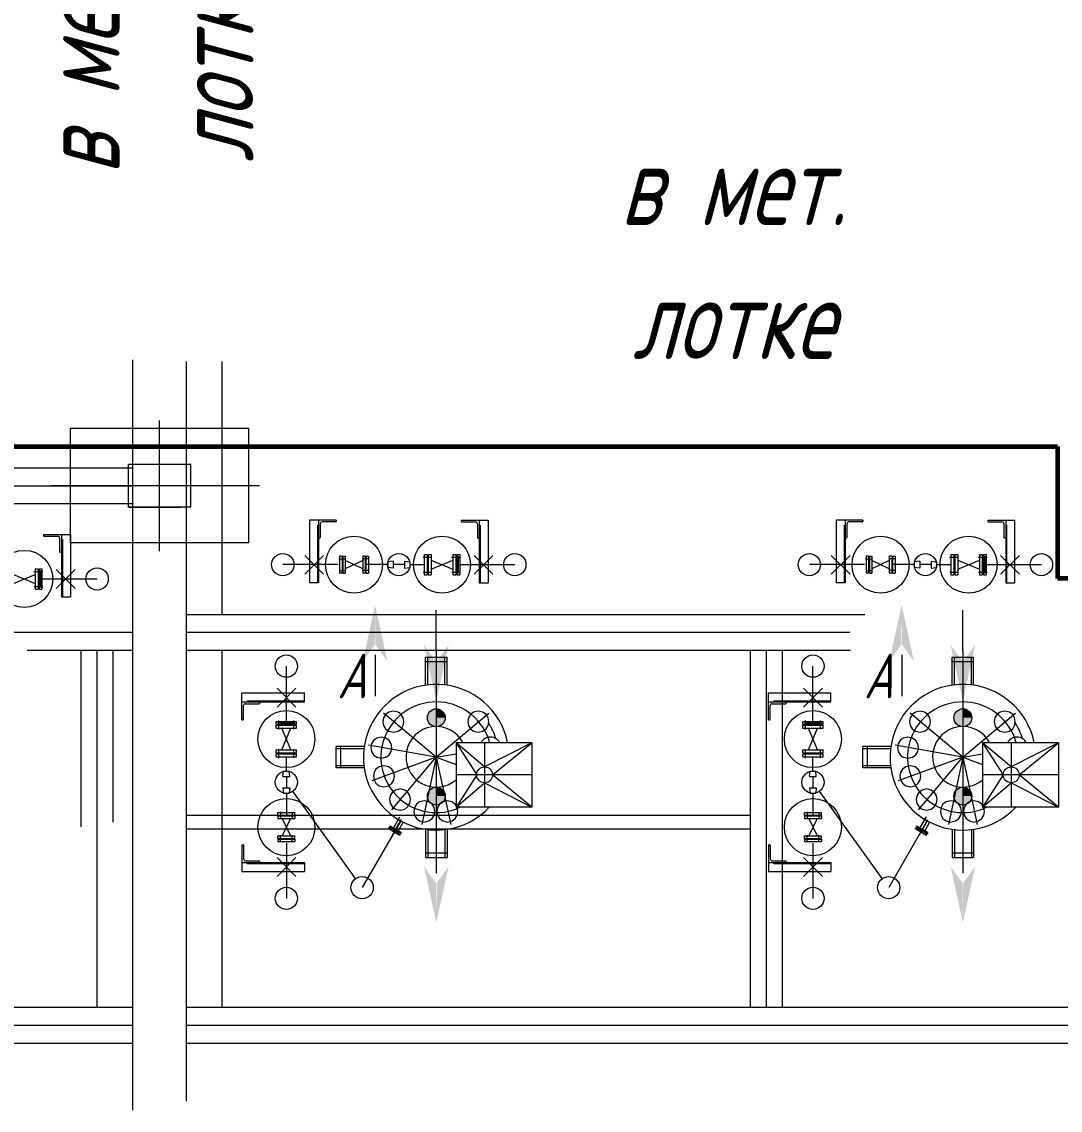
# Model space of a CAD drawing. Header units: millimetres. Extents: x 1337 to 8186, y 1899 to 5236.
# Drawn here: x 5928 to 6012.5, y 2579.3 to 2667.8 of the extents above; entities that cross this region are included whole.
import ezdxf

# ---------------------------------------------------------------- set-up
doc = ezdxf.new("R2010")
doc.units = ezdxf.units.MM
for name, color, linetype, lineweight in [('Линия связи (Вновь)', 3, 'Continuous', 60), ('Строительный', 251, 'Continuous', 13), ('Текст', 2, 'Continuous', 25)]:
    doc.layers.add(name, color=color, linetype=linetype, lineweight=lineweight)
doc.styles.add('Simplex', font='simplex.shx', dxfattribs={"width": 0.7, "oblique": 15})

# ---------------------------------------------------------------- blocks, each defined once
blk = doc.blocks.new('A$C0AA457AC')
at = {"layer": 'Строительный', "ltscale": 100}
h = blk.add_hatch(color=256, dxfattribs=at)
h.paths.add_polyline_path([(243.217, 240.948), (242.543, 240.008), (243.235, 243.164)])
h.paths.add_polyline_path([(243.235, 243.164), (243.926, 240.008), (243.252, 240.948)])
h = blk.add_hatch(color=256, dxfattribs=at)
h.paths.add_polyline_path([(272.717, 240.948), (272.043, 240.008), (272.735, 243.164)])
h.paths.add_polyline_path([(272.735, 243.164), (273.426, 240.008), (272.752, 240.948)])
h = blk.add_hatch(color=256, dxfattribs=at)
h.paths.add_polyline_path([(246.646, 240.001), (245.972, 240.94), (246.664, 237.784)])
h.paths.add_polyline_path([(246.664, 237.784), (247.355, 240.94), (246.681, 240.001)])
h = blk.add_hatch(color=256, dxfattribs=at)
h.paths.add_polyline_path([(276.146, 240.001), (275.472, 240.94), (276.164, 237.784)])
h.paths.add_polyline_path([(276.164, 237.784), (276.855, 240.94), (276.181, 240.001)])
for points in [[(246.163, 236.855, -0.414214), (246.663, 237.355), (246.663, 236.855), (247.163, 236.855, -1)], [(246.663, 237.355, -0.414214), (247.163, 236.855), (246.663, 236.855)], [(275.663, 236.855, -0.414214), (276.163, 237.355), (276.163, 236.855), (276.663, 236.855, -1)], [(276.163, 237.355, -0.414214), (276.663, 236.855), (276.163, 236.855)], [(246.163, 232.469, -0.414214), (246.663, 232.969), (246.663, 232.469), (247.163, 232.469, -1)], [(246.663, 232.969, -0.414214), (247.163, 232.469), (246.663, 232.469)], [(275.663, 232.469, -0.414214), (276.163, 232.969), (276.163, 232.469), (276.663, 232.469, -1)], [(276.163, 232.969, -0.414214), (276.663, 232.469), (276.163, 232.469)]]:
    blk.add_hatch(color=256, dxfattribs=at).paths.add_polyline_path(points)
h = blk.add_hatch(color=256, dxfattribs=at)
h.paths.add_polyline_path([(246.646, 227.596), (245.972, 228.536), (246.664, 225.38)])
h.paths.add_polyline_path([(246.664, 225.38), (247.355, 228.536), (246.681, 227.596)])
h = blk.add_hatch(color=256, dxfattribs=at)
h.paths.add_polyline_path([(276.146, 227.596), (275.472, 228.536), (276.164, 225.38)])
h.paths.add_polyline_path([(276.164, 225.38), (276.855, 228.536), (276.181, 227.596)])
for p, q in [((229.663, 214.879), (229.663, 256.891)), ((232.663, 215.386), (232.663, 256.797)), ((234.663, 242.643), (234.663, 256.797)), ((226.163, 246.643), (226.163, 253.043)), ((236.163, 253.043), (226.163, 253.043)), ((231.163, 246.178), (231.163, 253.506)), ((236.163, 246.643), (236.163, 253.043)), ((182.563, 250.843), (229.663, 250.843)), ((229.413, 248.643), (229.413, 251.043)), ((232.863, 251.043), (229.413, 251.043)), ((232.913, 251.043), (229.963, 251.043)), ((232.913, 248.643), (232.913, 251.043)), ((182.563, 249.843), (229.663, 249.843)), ((236.753, 249.843), (225.063, 249.843)), ((182.563, 248.843), (229.663, 248.843)), ((229.413, 248.643), (232.363, 248.643)), ((232.913, 248.643), (229.463, 248.643)), ((239.563, 247.918), (239.563, 244.418)), ((240.063, 247.918), (239.563, 247.918)), ((240.01, 247.632), (240.01, 244.418)), ((240.063, 247.918), (240.063, 246.918)), ((241.063, 247.918), (240.063, 247.918)), ((240.063, 247.632), (240.063, 244.418)), ((240.163, 247.708), (240.163, 246.954)), ((241.027, 247.818), (240.273, 247.818)), ((241.063, 247.918), (241.063, 247.854)), ((248.063, 247.918), (249.063, 247.918)), ((248.063, 247.918), (248.063, 247.854)), ((248.099, 247.818), (248.853, 247.818)), ((248.963, 247.708), (248.963, 246.954)), ((249.063, 247.918), (249.563, 247.918)), ((249.063, 247.918), (249.063, 246.918)), ((249.063, 247.632), (249.063, 244.418)), ((249.116, 247.632), (249.116, 244.418)), ((249.563, 247.918), (249.563, 244.418)), ((269.063, 247.918), (269.063, 244.418)), ((269.563, 247.918), (269.063, 247.918)), ((269.51, 247.632), (269.51, 244.418)), ((269.563, 247.918), (269.563, 246.918)), ((270.563, 247.918), (269.563, 247.918)), ((269.563, 247.632), (269.563, 244.418)), ((269.663, 247.708), (269.663, 246.954)), ((270.527, 247.818), (269.773, 247.818)), ((270.563, 247.918), (270.563, 247.854)), ((277.563, 247.918), (278.563, 247.918)), ((277.563, 247.918), (277.563, 247.854)), ((277.599, 247.818), (278.353, 247.818)), ((278.463, 247.708), (278.463, 246.954)), ((278.563, 247.918), (279.063, 247.918)), ((278.563, 247.918), (278.563, 246.918)), ((278.563, 247.632), (278.563, 244.418)), ((278.616, 247.632), (278.616, 244.418)), ((279.063, 247.918), (279.063, 244.418)), ((224.663, 247.117), (225.663, 247.117)), ((224.663, 247.117), (224.663, 247.053)), ((224.699, 247.017), (225.453, 247.017)), ((225.563, 246.907), (225.563, 246.153)), ((225.663, 247.117), (226.163, 247.117)), ((225.663, 247.117), (225.663, 246.117)), ((225.663, 246.831), (225.663, 243.617)), ((225.716, 246.831), (225.716, 243.617)), ((226.163, 247.117), (226.163, 243.617)), ((240.063, 246.918), (240.127, 246.918)), ((249.063, 246.918), (248.999, 246.918)), ((269.563, 246.918), (269.627, 246.918)), ((278.563, 246.918), (278.499, 246.918)), ((236.163, 246.643), (226.163, 246.643)), ((225.663, 246.117), (225.599, 246.117)), ((239.29, 244.887), (240.351, 245.948)), ((240.351, 244.887), (239.29, 245.948)), ((241.206, 245.751), (241.6, 245.751)), ((241.243, 245.901), (241.243, 244.951)), ((241.383, 245.901), (241.243, 245.901)), ((241.383, 245.901), (241.383, 244.951)), ((241.403, 245.661), (241.383, 245.661)), ((241.403, 245.661), (241.403, 245.191)), ((241.403, 245.661), (241.423, 245.661)), ((241.423, 245.901), (241.423, 244.951)), ((241.423, 245.901), (241.563, 245.901)), ((241.563, 245.901), (241.563, 244.951)), ((242.543, 245.191), (241.563, 245.661)), ((242.543, 245.661), (241.563, 245.191)), ((242.9, 245.751), (242.506, 245.751)), ((242.543, 245.901), (242.543, 244.951)), ((242.683, 245.901), (242.543, 245.901)), ((242.683, 245.901), (242.683, 244.951)), ((242.703, 245.661), (242.683, 245.661)), ((242.703, 245.661), (242.703, 245.191)), ((242.703, 245.661), (242.723, 245.661)), ((242.723, 245.901), (242.723, 244.951)), ((242.723, 245.901), (242.863, 245.901)), ((242.863, 245.901), (242.863, 244.951)), ((244.243, 245.616), (243.943, 245.586)), ((244.243, 245.616), (244.243, 245.236)), ((244.883, 245.616), (244.883, 245.236)), ((244.883, 245.616), (245.183, 245.586)), ((245.921, 245.851), (246.416, 245.851)), ((245.993, 246.001), (246.153, 246.001)), ((245.993, 246.001), (245.993, 244.851)), ((246.153, 246.001), (246.153, 244.851)), ((246.153, 245.796), (246.183, 245.766)), ((246.213, 245.796), (246.183, 245.766)), ((246.183, 245.766), (246.183, 245.086)), ((246.213, 246.001), (246.373, 246.001)), ((246.213, 246.001), (246.213, 244.851)), ((246.373, 246.001), (246.373, 244.851)), ((246.373, 245.676), (247.593, 245.176)), ((246.373, 245.176), (247.593, 245.676)), ((247.521, 245.851), (248.016, 245.851)), ((247.593, 246.001), (247.753, 246.001)), ((247.593, 246.001), (247.593, 244.851)), ((247.753, 246.001), (247.753, 244.851)), ((247.753, 245.796), (247.783, 245.766)), ((247.813, 245.796), (247.783, 245.766)), ((247.783, 245.766), (247.783, 245.086)), ((247.813, 246.001), (247.973, 246.001)), ((247.813, 246.001), (247.813, 244.851)), ((247.884, 245.901), (247.884, 244.951)), ((247.973, 246.001), (247.973, 244.851)), ((249.837, 244.887), (248.776, 245.948)), ((248.776, 244.887), (249.837, 245.948)), ((268.79, 244.887), (269.851, 245.948)), ((269.851, 244.887), (268.79, 245.948)), ((270.706, 245.751), (271.1, 245.751)), ((270.743, 245.901), (270.743, 244.951)), ((270.883, 245.901), (270.743, 245.901)), ((270.883, 245.901), (270.883, 244.951)), ((270.903, 245.661), (270.883, 245.661)), ((270.903, 245.661), (270.903, 245.191)), ((270.903, 245.661), (270.923, 245.661)), ((270.923, 245.901), (270.923, 244.951)), ((270.923, 245.901), (271.063, 245.901)), ((271.063, 245.901), (271.063, 244.951)), ((272.043, 245.191), (271.063, 245.661)), ((272.043, 245.661), (271.063, 245.191)), ((272.4, 245.751), (272.006, 245.751)), ((272.043, 245.901), (272.043, 244.951)), ((272.183, 245.901), (272.043, 245.901)), ((272.183, 245.901), (272.183, 244.951)), ((272.203, 245.661), (272.183, 245.661)), ((272.203, 245.661), (272.203, 245.191)), ((272.203, 245.661), (272.223, 245.661)), ((272.223, 245.901), (272.223, 244.951)), ((272.223, 245.901), (272.363, 245.901)), ((272.363, 245.901), (272.363, 244.951)), ((273.743, 245.616), (273.443, 245.586)), ((273.743, 245.616), (273.743, 245.236)), ((274.383, 245.616), (274.383, 245.236)), ((274.383, 245.616), (274.683, 245.586)), ((275.421, 245.851), (275.916, 245.851)), ((275.493, 246.001), (275.653, 246.001)), ((275.493, 246.001), (275.493, 244.851)), ((275.653, 246.001), (275.653, 244.851)), ((275.653, 245.796), (275.683, 245.766)), ((275.713, 245.796), (275.683, 245.766)), ((275.683, 245.766), (275.683, 245.086)), ((275.713, 246.001), (275.873, 246.001)), ((275.713, 246.001), (275.713, 244.851)), ((275.873, 246.001), (275.873, 244.851)), ((275.873, 245.676), (277.093, 245.176)), ((275.873, 245.176), (277.093, 245.676)), ((277.021, 245.851), (277.516, 245.851)), ((277.093, 246.001), (277.253, 246.001)), ((277.093, 246.001), (277.093, 244.851)), ((277.253, 246.001), (277.253, 244.851)), ((277.253, 245.796), (277.283, 245.766)), ((277.313, 245.796), (277.283, 245.766)), ((277.283, 245.766), (277.283, 245.086)), ((277.313, 246.001), (277.473, 246.001)), ((277.313, 246.001), (277.313, 244.851)), ((277.384, 245.901), (277.384, 244.951)), ((277.473, 246.001), (277.473, 244.851)), ((279.337, 244.887), (278.276, 245.948)), ((278.276, 244.887), (279.337, 245.948)), ((224.12, 245.05), (224.616, 245.05)), ((224.193, 245.2), (224.353, 245.2)), ((224.193, 245.2), (224.193, 244.05)), ((224.353, 245.2), (224.353, 244.05)), ((224.413, 245.2), (224.573, 245.2)), ((224.413, 245.2), (224.413, 244.05)), ((224.483, 245.1), (224.483, 244.15)), ((224.573, 245.2), (224.573, 244.05)), ((226.436, 244.087), (225.375, 245.147)), ((225.375, 244.087), (226.436, 245.147)), ((241.153, 245.426), (238.063, 245.426)), ((241.219, 245.101), (241.592, 245.101)), ((241.403, 245.191), (241.383, 245.191)), ((241.403, 245.191), (241.423, 245.191)), ((242.887, 245.101), (242.513, 245.101)), ((242.703, 245.191), (242.683, 245.191)), ((243.943, 245.426), (242.703, 245.426)), ((242.703, 245.191), (242.723, 245.191)), ((243.943, 245.586), (243.943, 245.266)), ((244.243, 245.236), (243.943, 245.266)), ((244.883, 245.426), (244.243, 245.426)), ((244.883, 245.236), (245.183, 245.266)), ((245.183, 245.586), (245.183, 245.266)), ((245.183, 245.426), (245.993, 245.426)), ((245.934, 245.001), (246.416, 245.001)), ((246.153, 245.056), (246.183, 245.086)), ((246.213, 245.056), (246.183, 245.086)), ((247.534, 245.001), (248.016, 245.001)), ((247.753, 245.056), (247.783, 245.086)), ((247.813, 245.056), (247.783, 245.086)), ((247.973, 245.426), (251.063, 245.426)), ((270.653, 245.426), (267.563, 245.426)), ((270.719, 245.101), (271.092, 245.101)), ((270.903, 245.191), (270.883, 245.191)), ((270.903, 245.191), (270.923, 245.191)), ((272.387, 245.101), (272.013, 245.101)), ((272.203, 245.191), (272.183, 245.191)), ((273.443, 245.426), (272.203, 245.426)), ((272.203, 245.191), (272.223, 245.191)), ((273.443, 245.586), (273.443, 245.266)), ((273.743, 245.236), (273.443, 245.266)), ((274.383, 245.426), (273.743, 245.426)), ((274.383, 245.236), (274.683, 245.266)), ((274.683, 245.586), (274.683, 245.266)), ((274.683, 245.426), (275.493, 245.426)), ((275.434, 245.001), (275.916, 245.001)), ((275.653, 245.056), (275.683, 245.086)), ((275.713, 245.056), (275.683, 245.086)), ((277.034, 245.001), (277.516, 245.001)), ((277.253, 245.056), (277.283, 245.086)), ((277.313, 245.056), (277.283, 245.086)), ((277.473, 245.426), (280.563, 245.426)), ((222.973, 244.875), (224.193, 244.375)), ((222.973, 244.375), (224.193, 244.875)), ((224.353, 244.995), (224.383, 244.965)), ((224.413, 244.995), (224.383, 244.965)), ((224.383, 244.965), (224.383, 244.285)), ((224.573, 244.625), (227.663, 244.625)), ((240.063, 244.418), (239.563, 244.418)), ((241.383, 244.951), (241.243, 244.951)), ((241.423, 244.951), (241.563, 244.951)), ((242.683, 244.951), (242.543, 244.951)), ((242.723, 244.951), (242.863, 244.951)), ((245.993, 244.851), (246.153, 244.851)), ((246.213, 244.851), (246.373, 244.851)), ((247.593, 244.851), (247.753, 244.851)), ((247.813, 244.851), (247.973, 244.851)), ((249.063, 244.418), (249.563, 244.418)), ((269.563, 244.418), (269.063, 244.418)), ((270.883, 244.951), (270.743, 244.951)), ((270.923, 244.951), (271.063, 244.951)), ((272.183, 244.951), (272.043, 244.951)), ((272.223, 244.951), (272.363, 244.951)), ((275.493, 244.851), (275.653, 244.851)), ((275.713, 244.851), (275.873, 244.851)), ((277.093, 244.851), (277.253, 244.851)), ((277.313, 244.851), (277.473, 244.851)), ((278.563, 244.418), (279.063, 244.418)), ((224.133, 244.2), (224.616, 244.2)), ((224.193, 244.05), (224.353, 244.05)), ((224.353, 244.255), (224.383, 244.285)), ((224.413, 244.255), (224.383, 244.285)), ((224.413, 244.05), (224.573, 244.05)), ((225.663, 243.617), (226.163, 243.617)), ((232.663, 242.643), (270.672, 242.643)), ((246.663, 240.579), (246.663, 242.887)), ((276.163, 240.579), (276.163, 242.887)), ((182.563, 241.643), (229.663, 241.643)), ((232.663, 241.643), (269.839, 241.643)), ((223.734, 240.643), (229.663, 240.643)), ((226.763, 230.738), (226.763, 240.643)), ((227.663, 220.643), (227.663, 240.643)), ((228.563, 231.016), (228.563, 240.643)), ((232.663, 240.643), (269.868, 240.643)), ((234.663, 220.643), (234.663, 240.643)), ((243.235, 240.369), (243.235, 238.061)), ((246.063, 238.679), (246.063, 240.253)), ((246.063, 240.253), (247.263, 240.253)), ((246.188, 238.679), (246.188, 240.253)), ((246.663, 240.579), (246.663, 228.499)), ((247.138, 238.679), (247.138, 240.253)), ((247.263, 238.679), (247.263, 240.253)), ((264.263, 220.643), (264.263, 240.643)), ((265.163, 220.643), (265.163, 240.643)), ((266.063, 220.643), (266.063, 240.643)), ((272.735, 240.369), (272.735, 238.061)), ((275.563, 238.679), (275.563, 240.253)), ((275.563, 240.253), (276.763, 240.253)), ((275.688, 238.679), (275.688, 240.253)), ((276.163, 240.579), (276.163, 228.499)), ((276.638, 238.679), (276.638, 240.253)), ((276.763, 238.679), (276.763, 240.253)), ((238.263, 236.653), (238.263, 239.743)), ((246.063, 240.003), (247.263, 240.003)), ((267.763, 236.653), (267.763, 239.743)), ((275.563, 240.003), (276.763, 240.003)), ((238.802, 238.516), (237.741, 237.455)), ((238.802, 237.455), (237.741, 238.516)), ((268.302, 238.516), (267.241, 237.455)), ((268.302, 237.455), (267.241, 238.516)), ((235.771, 238.243), (239.271, 238.243)), ((235.771, 237.743), (235.771, 238.243)), ((235.771, 237.743), (236.771, 237.743)), ((235.771, 236.743), (235.771, 237.743)), ((236.057, 237.796), (239.271, 237.796)), ((236.057, 237.743), (239.271, 237.743)), ((236.771, 237.743), (236.771, 237.679)), ((239.271, 237.743), (239.271, 238.243)), ((265.271, 238.243), (268.771, 238.243)), ((265.271, 237.743), (265.271, 238.243)), ((265.271, 237.743), (266.271, 237.743)), ((265.271, 236.743), (265.271, 237.743)), ((265.557, 237.796), (268.771, 237.796)), ((265.557, 237.743), (268.771, 237.743)), ((266.271, 237.743), (266.271, 237.679)), ((268.771, 237.743), (268.771, 238.243)), ((235.871, 236.779), (235.871, 237.533)), ((235.981, 237.643), (236.735, 237.643)), ((246.663, 234.643), (243.714, 237.118)), ((246.663, 234.643), (249.613, 237.118)), ((265.371, 236.779), (265.371, 237.533)), ((265.481, 237.643), (266.235, 237.643)), ((276.163, 234.643), (273.214, 237.118)), ((276.163, 234.643), (279.113, 237.118)), ((235.771, 236.743), (235.835, 236.743)), ((237.688, 236.493), (237.688, 236.653)), ((237.688, 236.653), (238.838, 236.653)), ((237.688, 236.493), (238.838, 236.493)), ((237.788, 236.564), (238.738, 236.564)), ((237.838, 236.2), (237.838, 236.696)), ((237.893, 236.493), (237.923, 236.463)), ((238.633, 236.493), (238.603, 236.463)), ((238.688, 236.213), (238.688, 236.696)), ((238.838, 236.493), (238.838, 236.653)), ((265.271, 236.743), (265.335, 236.743)), ((267.188, 236.493), (267.188, 236.653)), ((267.188, 236.653), (268.338, 236.653)), ((267.188, 236.493), (268.338, 236.493)), ((267.288, 236.564), (268.238, 236.564)), ((267.338, 236.2), (267.338, 236.696)), ((267.393, 236.493), (267.423, 236.463)), ((268.133, 236.493), (268.103, 236.463)), ((268.188, 236.213), (268.188, 236.696)), ((268.338, 236.493), (268.338, 236.653)), ((237.688, 236.273), (237.688, 236.433)), ((237.688, 236.433), (238.838, 236.433)), ((237.688, 236.273), (238.838, 236.273)), ((237.893, 236.433), (237.923, 236.463)), ((237.923, 236.463), (238.603, 236.463)), ((238.013, 235.053), (238.513, 236.273)), ((238.513, 235.053), (238.013, 236.273)), ((238.633, 236.433), (238.603, 236.463)), ((238.838, 236.273), (238.838, 236.433)), ((267.188, 236.273), (267.188, 236.433)), ((267.188, 236.433), (268.338, 236.433)), ((267.188, 236.273), (268.338, 236.273)), ((267.393, 236.433), (267.423, 236.463)), ((267.423, 236.463), (268.103, 236.463)), ((267.513, 235.053), (268.013, 236.273)), ((268.013, 235.053), (267.513, 236.273)), ((268.133, 236.433), (268.103, 236.463)), ((268.338, 236.273), (268.338, 236.433)), ((246.663, 234.643), (242.872, 235.312)), ((247.771, 235.457), (247.771, 231.857)), ((252.021, 235.457), (247.771, 235.457)), ((249.372, 234.102), (247.771, 235.457)), ((247.771, 235.457), (248.927, 233.657)), ((249.372, 235.457), (249.372, 231.857)), ((252.021, 235.457), (249.372, 234.102)), ((249.817, 233.657), (252.021, 235.457)), ((252.021, 235.457), (252.021, 231.857)), ((276.163, 234.643), (272.372, 235.312)), ((277.271, 235.457), (277.271, 231.857)), ((281.521, 235.457), (277.271, 235.457)), ((278.872, 234.102), (277.271, 235.457)), ((277.271, 235.457), (278.427, 233.657)), ((278.872, 235.457), (278.872, 231.857)), ((281.521, 235.457), (278.872, 234.102)), ((279.317, 233.657), (281.521, 235.457)), ((281.521, 235.457), (281.521, 231.857)), ((237.688, 234.893), (237.688, 235.053)), ((237.688, 235.053), (238.838, 235.053)), ((237.688, 234.893), (238.838, 234.893)), ((237.688, 234.673), (237.688, 234.833)), ((237.688, 234.833), (238.838, 234.833)), ((237.688, 234.673), (238.838, 234.673)), ((237.838, 234.6), (237.838, 235.096)), ((237.893, 234.893), (237.923, 234.863)), ((237.893, 234.833), (237.923, 234.863)), ((237.923, 234.863), (238.603, 234.863)), ((238.263, 233.863), (238.263, 234.673)), ((238.633, 234.893), (238.603, 234.863)), ((238.633, 234.833), (238.603, 234.863)), ((238.688, 234.613), (238.688, 235.096)), ((238.838, 234.893), (238.838, 235.053)), ((238.838, 234.673), (238.838, 234.833)), ((242.628, 235.243), (241.053, 235.243)), ((241.053, 234.043), (241.053, 235.243)), ((242.628, 235.118), (241.053, 235.118)), ((241.303, 235.243), (241.303, 234.043)), ((246.663, 234.643), (243.046, 233.325)), ((244.177, 231.704), (246.663, 234.643)), ((246.663, 234.643), (245.858, 230.878)), ((246.663, 234.643), (247.771, 234.838)), ((246.663, 234.667), (246.663, 228.146)), ((246.663, 234.643), (247.771, 234.24)), ((246.663, 234.643), (247.469, 230.878)), ((267.188, 234.893), (267.188, 235.053)), ((267.188, 235.053), (268.338, 235.053)), ((267.188, 234.893), (268.338, 234.893)), ((267.188, 234.673), (267.188, 234.833)), ((267.188, 234.833), (268.338, 234.833)), ((267.188, 234.673), (268.338, 234.673)), ((267.338, 234.6), (267.338, 235.096)), ((267.393, 234.893), (267.423, 234.863)), ((267.393, 234.833), (267.423, 234.863)), ((267.423, 234.863), (268.103, 234.863)), ((267.763, 233.863), (267.763, 234.673)), ((268.133, 234.893), (268.103, 234.863)), ((268.133, 234.833), (268.103, 234.863)), ((268.188, 234.613), (268.188, 235.096)), ((268.338, 234.893), (268.338, 235.053)), ((268.338, 234.673), (268.338, 234.833)), ((272.128, 235.243), (270.553, 235.243)), ((270.553, 234.043), (270.553, 235.243)), ((272.128, 235.118), (270.553, 235.118)), ((270.803, 235.243), (270.803, 234.043)), ((276.163, 234.643), (272.546, 233.325)), ((273.677, 231.704), (276.163, 234.643)), ((276.163, 234.643), (275.358, 230.878)), ((276.163, 234.643), (277.271, 234.838)), ((276.163, 234.667), (276.163, 228.146)), ((276.163, 234.643), (277.271, 234.24)), ((276.163, 234.643), (276.969, 230.878)), ((242.628, 234.168), (241.053, 234.168)), ((242.628, 234.043), (241.053, 234.043)), ((272.128, 234.168), (270.553, 234.168)), ((272.128, 234.043), (270.553, 234.043)), ((238.073, 233.563), (238.103, 233.863)), ((238.073, 233.563), (238.453, 233.563)), ((238.103, 233.863), (238.423, 233.863)), ((238.263, 233.563), (238.263, 232.923)), ((238.453, 233.563), (238.423, 233.863)), ((252.021, 233.657), (247.771, 233.657)), ((248.927, 233.657), (247.771, 231.857)), ((252.021, 231.857), (249.817, 233.657)), ((267.573, 233.563), (267.603, 233.863)), ((267.573, 233.563), (267.953, 233.563)), ((267.603, 233.863), (267.923, 233.863)), ((267.763, 233.563), (267.763, 232.923)), ((267.953, 233.563), (267.923, 233.863)), ((281.521, 233.657), (277.271, 233.657)), ((278.427, 233.657), (277.271, 231.857)), ((281.521, 231.857), (279.317, 233.657)), ((238.073, 232.923), (238.453, 232.923)), ((238.073, 232.923), (238.103, 232.623)), ((238.453, 232.923), (238.423, 232.623)), ((247.771, 231.857), (249.372, 233.212)), ((249.372, 233.212), (252.021, 231.857)), ((267.573, 232.923), (267.953, 232.923)), ((267.573, 232.923), (267.603, 232.623)), ((267.953, 232.923), (267.923, 232.623)), ((277.271, 231.857), (278.872, 233.212)), ((278.872, 233.212), (281.521, 231.857)), ((238.103, 232.623), (238.423, 232.623)), ((238.263, 232.623), (238.263, 231.382)), ((242.144, 227.85), (238.629, 232.736)), ((267.603, 232.623), (267.923, 232.623)), ((267.763, 232.623), (267.763, 231.382)), ((271.644, 227.85), (268.129, 232.736)), ((252.021, 231.857), (247.771, 231.857)), ((281.521, 231.857), (277.271, 231.857)), ((232.663, 231.403), (264.263, 231.403)), ((237.788, 231.542), (238.738, 231.542)), ((237.788, 231.402), (237.788, 231.542)), ((237.788, 231.402), (238.738, 231.402)), ((237.788, 231.362), (238.738, 231.362)), ((237.788, 231.362), (237.788, 231.222)), ((237.788, 231.222), (238.738, 231.222)), ((237.938, 231.579), (237.938, 231.185)), ((238.028, 231.382), (238.028, 231.402)), ((238.028, 231.382), (238.498, 231.382)), ((238.028, 231.382), (238.028, 231.362)), ((238.498, 231.222), (238.028, 230.242)), ((238.028, 231.222), (238.498, 230.242)), ((238.498, 231.382), (238.498, 231.402)), ((238.498, 231.382), (238.498, 231.362)), ((238.588, 231.566), (238.588, 231.193)), ((238.738, 231.402), (238.738, 231.542)), ((238.738, 231.362), (238.738, 231.222)), ((244.669, 231.084), (242.509, 227.343)), ((244.26, 230.681), (244.623, 231.309)), ((244.312, 230.466), (244.708, 231.152)), ((244.8, 231.007), (244.524, 230.529)), ((267.288, 231.542), (268.238, 231.542)), ((267.288, 231.402), (267.288, 231.542)), ((267.288, 231.402), (268.238, 231.402)), ((267.288, 231.362), (268.238, 231.362)), ((267.288, 231.362), (267.288, 231.222)), ((267.288, 231.222), (268.238, 231.222)), ((267.438, 231.579), (267.438, 231.185)), ((267.528, 231.382), (267.528, 231.402)), ((267.528, 231.382), (267.998, 231.382)), ((267.528, 231.382), (267.528, 231.362)), ((267.998, 231.222), (267.528, 230.242)), ((267.528, 231.222), (267.998, 230.242)), ((267.998, 231.382), (267.998, 231.402)), ((267.998, 231.382), (267.998, 231.362)), ((268.088, 231.566), (268.088, 231.193)), ((268.238, 231.402), (268.238, 231.542)), ((268.238, 231.362), (268.238, 231.222)), ((274.169, 231.084), (272.009, 227.343)), ((273.76, 230.681), (274.123, 231.309)), ((273.812, 230.466), (274.208, 231.152)), ((274.3, 231.007), (274.024, 230.529)), ((232.663, 230.643), (264.263, 230.643)), ((244, 230.646), (244.034, 230.705)), ((244, 230.646), (244.399, 230.416)), ((244.658, 230.345), (244.034, 230.705)), ((244.08, 230.785), (244.046, 230.726)), ((244.67, 230.366), (244.046, 230.726)), ((244.704, 230.425), (244.08, 230.785)), ((244.136, 230.674), (244.141, 230.657)), ((244.563, 230.413), (244.141, 230.657)), ((244.157, 230.634), (244.163, 230.644)), ((244.228, 230.621), (244.169, 230.655)), ((244.225, 230.315), (244.58, 230.93)), ((244.348, 230.528), (244.396, 230.612)), ((244.399, 230.416), (244.624, 230.286)), ((244.488, 230.471), (244.547, 230.437)), ((244.535, 230.416), (244.541, 230.426)), ((244.58, 230.418), (244.563, 230.413)), ((244.704, 230.425), (244.67, 230.366)), ((246.063, 230.607), (246.063, 229.033)), ((246.188, 230.607), (246.188, 229.033)), ((247.138, 230.607), (247.138, 229.033)), ((247.263, 230.607), (247.263, 229.033)), ((273.5, 230.646), (273.534, 230.705)), ((273.5, 230.646), (273.899, 230.416)), ((274.158, 230.345), (273.534, 230.705)), ((273.58, 230.785), (273.546, 230.726)), ((274.17, 230.366), (273.546, 230.726)), ((274.204, 230.425), (273.58, 230.785)), ((273.636, 230.674), (273.641, 230.657)), ((274.063, 230.413), (273.641, 230.657)), ((273.657, 230.634), (273.663, 230.644)), ((273.728, 230.621), (273.669, 230.655)), ((273.725, 230.315), (274.08, 230.93)), ((273.848, 230.528), (273.896, 230.612)), ((273.899, 230.416), (274.124, 230.286)), ((273.988, 230.471), (274.047, 230.437)), ((274.035, 230.416), (274.041, 230.426)), ((274.08, 230.418), (274.063, 230.413)), ((274.204, 230.425), (274.17, 230.366)), ((275.563, 230.607), (275.563, 229.033)), ((275.688, 230.607), (275.688, 229.033)), ((276.638, 230.607), (276.638, 229.033)), ((276.763, 230.607), (276.763, 229.033)), ((237.788, 230.242), (238.738, 230.242)), ((237.788, 230.102), (237.788, 230.242)), ((237.788, 230.102), (238.738, 230.102)), ((237.788, 230.062), (238.738, 230.062)), ((237.788, 230.062), (237.788, 229.922)), ((237.788, 229.922), (238.738, 229.922)), ((237.938, 229.885), (237.938, 230.279)), ((238.028, 230.082), (238.028, 230.102)), ((238.028, 230.082), (238.498, 230.082)), ((238.028, 230.082), (238.028, 230.062)), ((238.263, 229.833), (238.263, 226.743)), ((238.498, 230.082), (238.498, 230.102)), ((238.498, 230.082), (238.498, 230.062)), ((238.588, 229.898), (238.588, 230.272)), ((238.738, 230.102), (238.738, 230.242)), ((238.738, 230.062), (238.738, 229.922)), ((244.624, 230.286), (244.658, 230.345)), ((267.288, 230.242), (268.238, 230.242)), ((267.288, 230.102), (267.288, 230.242)), ((267.288, 230.102), (268.238, 230.102)), ((267.288, 230.062), (268.238, 230.062)), ((267.288, 230.062), (267.288, 229.922)), ((267.288, 229.922), (268.238, 229.922)), ((267.438, 229.885), (267.438, 230.279)), ((267.528, 230.082), (267.528, 230.102)), ((267.528, 230.082), (267.998, 230.082)), ((267.528, 230.082), (267.528, 230.062)), ((267.763, 229.833), (267.763, 226.743)), ((267.998, 230.082), (267.998, 230.102)), ((267.998, 230.082), (267.998, 230.062)), ((268.088, 229.898), (268.088, 230.272)), ((268.238, 230.102), (268.238, 230.242)), ((268.238, 230.062), (268.238, 229.922)), ((274.124, 230.286), (274.158, 230.345)), ((235.771, 229.743), (235.771, 228.743)), ((235.771, 229.743), (235.835, 229.743)), ((235.871, 229.707), (235.871, 228.953)), ((246.063, 229.283), (247.263, 229.283)), ((265.271, 229.743), (265.271, 228.743)), ((265.271, 229.743), (265.335, 229.743)), ((265.371, 229.707), (265.371, 228.953)), ((275.563, 229.283), (276.763, 229.283)), ((235.771, 228.743), (235.771, 228.243)), ((235.771, 228.743), (236.771, 228.743)), ((235.981, 228.843), (236.735, 228.843)), ((236.057, 228.743), (239.271, 228.743)), ((236.057, 228.69), (239.271, 228.69)), ((236.771, 228.743), (236.771, 228.807)), ((238.802, 227.97), (237.741, 229.031)), ((238.802, 229.031), (237.741, 227.97)), ((239.271, 228.743), (239.271, 228.243)), ((246.063, 229.033), (247.263, 229.033)), ((265.271, 228.743), (265.271, 228.243)), ((265.271, 228.743), (266.271, 228.743)), ((265.481, 228.843), (266.235, 228.843)), ((265.557, 228.743), (268.771, 228.743)), ((265.557, 228.69), (268.771, 228.69)), ((266.271, 228.743), (266.271, 228.807)), ((268.302, 227.97), (267.241, 229.031)), ((268.302, 229.031), (267.241, 227.97)), ((268.771, 228.743), (268.771, 228.243)), ((275.563, 229.033), (276.763, 229.033)), ((235.771, 228.243), (239.271, 228.243)), ((265.271, 228.243), (268.771, 228.243)), ((182.563, 220.643), (229.663, 220.643)), ((232.663, 220.643), (289.663, 220.643)), ((182.563, 219.643), (229.663, 219.643)), ((232.663, 219.643), (289.663, 219.643)), ((182.563, 218.643), (229.663, 218.643)), ((232.663, 218.643), (289.663, 218.643))]:
    blk.add_line(p, q, dxfattribs=at)
for centre, radius in [((242.053, 245.426), 1.6), ((246.983, 245.426), 1.6), ((271.553, 245.426), 1.6), ((276.483, 245.426), 1.6), ((223.583, 244.625), 1.6), ((238.063, 245.426), 0.625), ((244.563, 245.426), 0.625), ((251.063, 245.426), 0.625), ((267.563, 245.426), 0.625), ((274.063, 245.426), 0.625), ((280.563, 245.426), 0.625), ((227.663, 244.625), 0.625), ((238.263, 239.743), 0.625), ((267.763, 239.743), 0.625), ((238.263, 235.663), 1.6), ((246.663, 236.855), 0.5), ((267.763, 235.663), 1.6), ((276.163, 236.855), 0.5), ((249.372, 233.657), 0.445), ((278.872, 233.657), 0.445), ((238.263, 233.243), 0.625), ((267.763, 233.243), 0.625), ((246.663, 232.469), 0.5), ((276.163, 232.469), 0.5), ((238.263, 230.732), 1.6), ((267.763, 230.732), 1.6), ((242.509, 227.343), 0.625), ((272.009, 227.343), 0.625), ((238.263, 226.743), 0.625), ((267.763, 226.743), 0.625)]:
    blk.add_circle(centre, radius, dxfattribs=at)
for centre, radius, start, end in [((240.273, 247.708), 0.11, 90, 180), ((241.027, 247.854), 0.036, 270, 0), ((248.099, 247.854), 0.036, 180, 270), ((248.853, 247.708), 0.11, 0, 90), ((269.773, 247.708), 0.11, 90, 180), ((270.527, 247.854), 0.036, 270, 0), ((277.599, 247.854), 0.036, 180, 270), ((278.353, 247.708), 0.11, 0, 90), ((224.699, 247.053), 0.036, 180, 270), ((225.453, 246.907), 0.11, 0, 90), ((240.127, 246.954), 0.036, 270, 0), ((248.999, 246.954), 0.036, 180, 270), ((269.627, 246.954), 0.036, 270, 0), ((278.499, 246.954), 0.036, 180, 270), ((225.599, 246.153), 0.036, 180, 270), ((246.663, 234.643), 4.08, 11.5133, 316.9405), ((276.163, 234.643), 4.08, 11.5133, 316.9405), ((246.663, 234.643), 3.1, 15.22994, 296.02575), ((276.163, 234.643), 3.1, 15.22994, 296.02575), ((235.981, 237.533), 0.11, 90, 180), ((236.735, 237.679), 0.036, 270, 0), ((265.481, 237.533), 0.11, 90, 180), ((266.235, 237.679), 0.036, 270, 0), ((235.835, 236.779), 0.036, 270, 0), ((246.663, 234.643), 3.5, 17.29007, 33.08276), ((265.335, 236.779), 0.036, 270, 0), ((276.163, 234.643), 3.5, 17.29007, 33.08276), ((246.663, 234.667), 1.697, 27.74468, 310.75126), ((276.163, 234.667), 1.697, 27.74468, 310.75126), ((235.835, 229.707), 0.036, 0, 90), ((265.335, 229.707), 0.036, 0, 90), ((235.981, 228.953), 0.11, 180, 270), ((236.735, 228.807), 0.036, 0, 90), ((265.481, 228.953), 0.11, 180, 270), ((266.235, 228.807), 0.036, 0, 90)]:
    blk.add_arc(centre, radius, start, end, dxfattribs=at)
for points in [[(244.262, 237.225), (243.48, 237.197), (243.479, 236.075), (244.262, 236.041)], [(244.262, 236.041), (245.049, 236.073), (245.048, 237.198), (244.262, 237.225)], [(249.011, 237.225), (248.23, 237.197), (248.229, 236.075), (249.011, 236.041)], [(249.011, 236.041), (249.798, 236.073), (249.797, 237.198), (249.011, 237.225)], [(273.762, 237.225), (272.98, 237.197), (272.979, 236.075), (273.762, 236.041)], [(273.762, 236.041), (274.549, 236.073), (274.548, 237.198), (273.762, 237.225)], [(278.511, 237.225), (277.73, 237.197), (277.729, 236.075), (278.511, 236.041)], [(278.511, 236.041), (279.298, 236.073), (279.297, 237.198), (278.511, 237.225)], [(243.584, 235.771), (242.802, 235.742), (242.801, 234.62), (243.584, 234.587)], [(243.584, 234.587), (244.371, 234.619), (244.37, 235.744), (243.584, 235.771)], [(249.69, 235.771), (249.429, 235.761), (249.255, 235.63), (249.168, 235.459)], [(250.214, 235.459), (250.126, 235.631), (249.952, 235.762), (249.69, 235.771)], [(273.084, 235.771), (272.302, 235.742), (272.301, 234.62), (273.084, 234.587)], [(273.084, 234.587), (273.871, 234.619), (273.87, 235.744), (273.084, 235.771)], [(279.19, 235.771), (278.929, 235.761), (278.755, 235.63), (278.668, 235.459)], [(279.714, 235.459), (279.626, 235.631), (279.452, 235.762), (279.19, 235.771)], [(243.724, 234.171), (242.942, 234.143), (242.941, 233.021), (243.724, 232.988)], [(243.724, 232.988), (244.511, 233.02), (244.51, 234.145), (243.724, 234.171)], [(273.224, 234.171), (272.442, 234.143), (272.441, 233.021), (273.224, 232.988)], [(273.224, 232.988), (274.011, 233.02), (274.01, 234.145), (273.224, 234.171)], [(244.634, 232.866), (243.852, 232.838), (243.852, 231.716), (244.634, 231.682)], [(244.634, 231.682), (245.421, 231.714), (245.42, 232.839), (244.634, 232.866)], [(274.134, 232.866), (273.352, 232.838), (273.352, 231.716), (274.134, 231.682)], [(274.134, 231.682), (274.921, 231.714), (274.92, 232.839), (274.134, 232.866)], [(245.988, 232.201), (245.206, 232.173), (245.206, 231.051), (245.988, 231.017)], [(245.988, 231.017), (246.775, 231.049), (246.774, 232.174), (245.988, 232.201)], [(247.285, 232.201), (246.504, 232.173), (246.503, 231.051), (247.285, 231.017)], [(247.285, 231.017), (248.072, 231.049), (248.071, 232.174), (247.285, 232.201)], [(275.488, 232.201), (274.706, 232.173), (274.706, 231.051), (275.488, 231.017)], [(275.488, 231.017), (276.275, 231.049), (276.274, 232.174), (275.488, 232.201)], [(276.785, 232.201), (276.004, 232.173), (276.003, 231.051), (276.785, 231.017)], [(276.785, 231.017), (277.572, 231.049), (277.571, 232.174), (276.785, 232.201)]]:
    blk.add_open_spline(points, degree=3, dxfattribs=at)
at = {"layer": 'Строительный', "ltscale": 100, "style": 'Simplex', "oblique": 15, "width": 0.7}
for p in [(241.115, 237.945, 3), (270.615, 237.945, 3)]:
    blk.add_text('А', height=2.5, dxfattribs=at).set_placement(p)

msp = doc.modelspace()

# ---------------------------------------------------------------- linework, layer by layer
at = {"layer": 'Линия связи (Вновь)'}
for p, q in [((5921.745, 2633.3), (6012.276, 2633.3)), ((6012.276, 2633.3), (6012.276, 2622.555)), ((6018.084, 2622.555), (6012.276, 2622.555))]:
    msp.add_line(p, q, dxfattribs=at)

# ---------------------------------------------------------------- block references
at = {"layer": 'Линия связи (Вновь)', "xscale": 1.452, "yscale": 1.452, "zscale": 1.452}
msp.add_blockref('A$C0AA457AC', (5603.591, 2267.334), dxfattribs=at)

# ---------------------------------------------------------------- next in the draw order: texts
at = {"layer": 'Текст', "ltscale": 100, "insert": (5946.87, 2664.601), "char_height": 6.534, "attachment_point": 8, "rotation": 90, "style": 'Simplex', "bg_fill": 3, "box_fill_scale": 1.2, "bg_fill_color": 256, "bg_fill_transparency": 0}
msp.add_mtext_dynamic_manual_height_columns('в мет. лотке', width=27.76379, gutter_width=12.5, heights=[0], dxfattribs=at)
at = {"layer": 'Текст', "ltscale": 100, "insert": (5985.896, 2640.411), "char_height": 6.534, "attachment_point": 8, "style": 'Simplex', "bg_fill": 3, "box_fill_scale": 1.2, "bg_fill_color": 256, "bg_fill_transparency": 0}
msp.add_mtext_dynamic_manual_height_columns('в мет. лотке', width=27.76379, gutter_width=12.5, heights=[0], dxfattribs=at)

doc.saveas('drawing.dxf')
